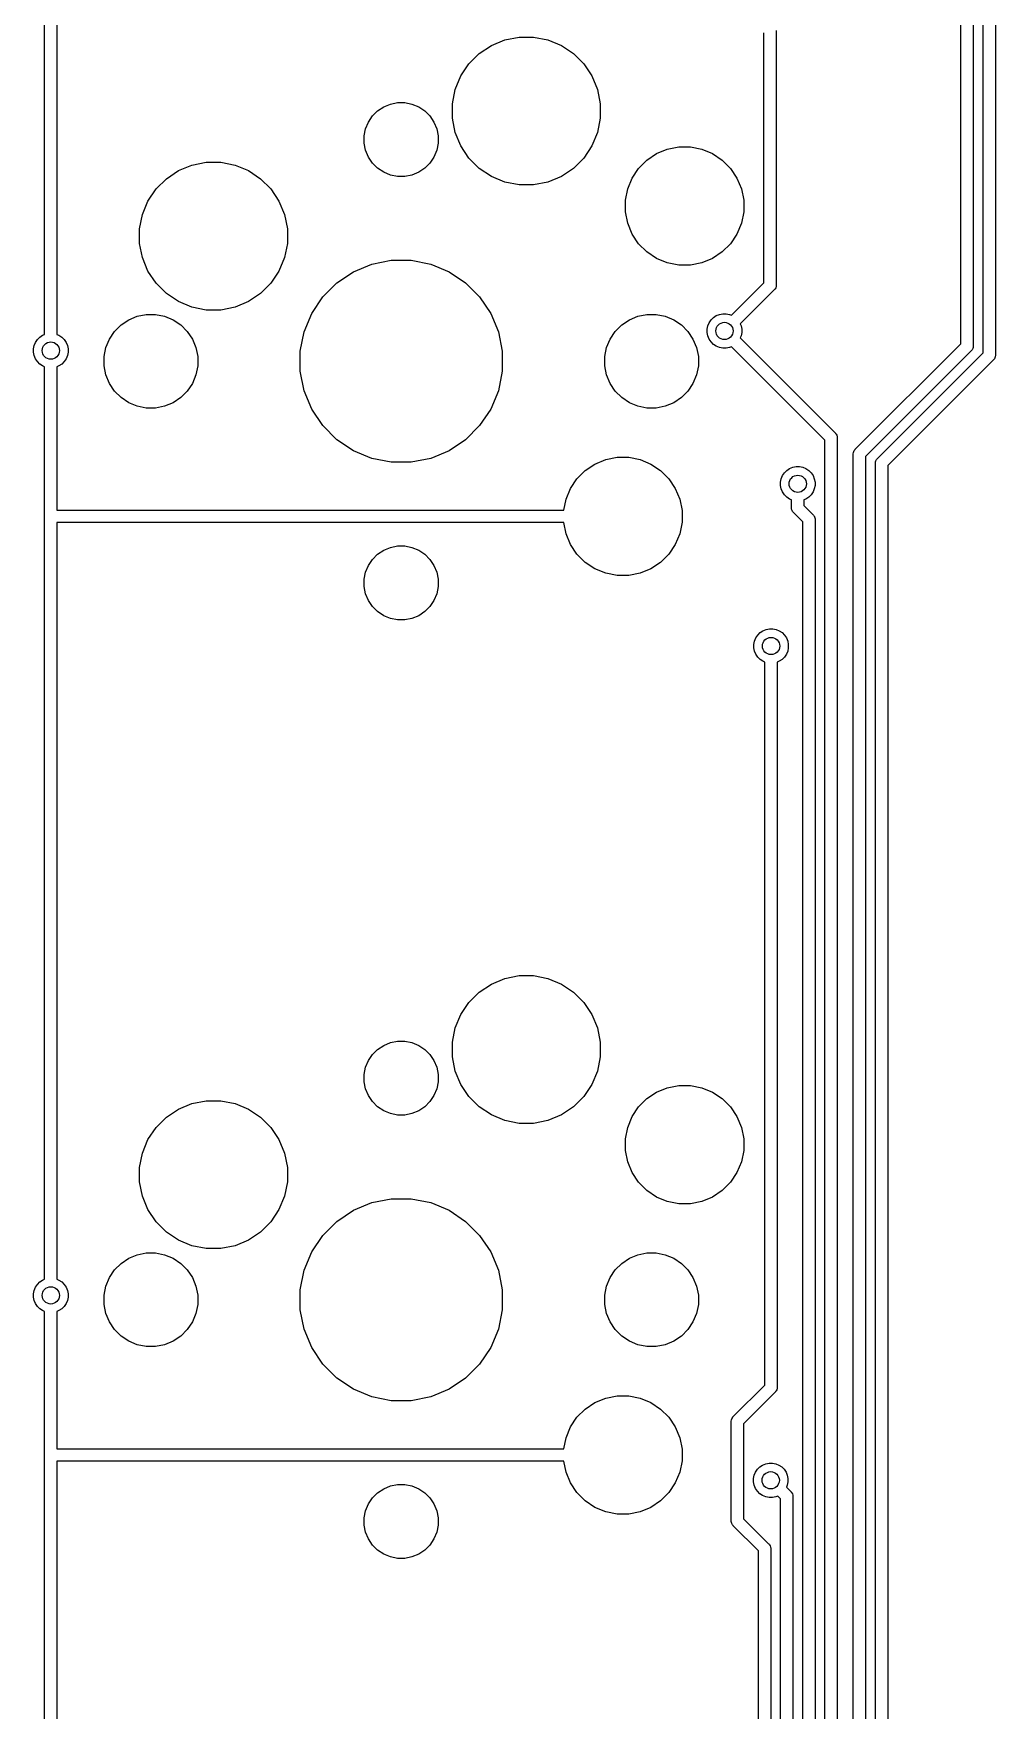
# Model space of a CAD drawing. Extents: x 70 to 347, y -163 to -55.
# Drawn here: x 306.04 to 325.56, y -113.82 to -79.78 of the extents above; entities that cross this region are included whole.
import ezdxf

# ---------------------------------------------------------------- set-up
doc = ezdxf.new("R2010")
doc.units = 0
doc.layers.add('BLACK', color=7, linetype='CONTINUOUS')

msp = doc.modelspace()

# ---------------------------------------------------------------- linework, layer by layer
at = {"layer": 'BLACK', "linetype": 'CONTINUOUS'}
for p, q in [((324.856, -86.0798), (324.856, -69.7084)), ((325.106, -69.754), (325.106, -86.1254)), ((325.306, -86.2662), (325.306, -69.8947)), ((325.556, -69.9404), (325.556, -86.3118)), ((306.26, -85.8932), (306.26, -78.4159)), ((306.51, -78.4616), (306.51, -85.8932)), ((315.326, -80.0269), (315.599, -79.9138)), ((315.599, -79.9138), (315.889, -79.8562)), ((315.889, -79.8562), (316.184, -79.8562)), ((316.184, -79.8562), (316.474, -79.9138)), ((316.474, -79.9138), (316.747, -80.0269)), ((320.857, -84.8444), (320.857, -79.7717)), ((321.107, -79.726), (321.107, -84.8901)), ((314.871, -80.4), (315.08, -80.1911)), ((315.08, -80.1911), (315.326, -80.0269)), ((316.747, -80.0269), (316.993, -80.1911)), ((316.993, -80.1911), (317.202, -80.4)), ((314.594, -80.9187), (314.707, -80.6457)), ((314.707, -80.6457), (314.871, -80.4)), ((317.202, -80.4), (317.366, -80.6457)), ((317.366, -80.6457), (317.479, -80.9187)), ((314.537, -81.2085), (314.594, -80.9187)), ((317.479, -80.9187), (317.537, -81.2085)), ((313.018, -81.3536), (313.141, -81.2716)), ((313.141, -81.2716), (313.278, -81.215)), ((313.278, -81.215), (313.423, -81.1862)), ((313.423, -81.1862), (313.57, -81.1862)), ((313.57, -81.1862), (313.715, -81.215)), ((313.715, -81.215), (313.852, -81.2716)), ((313.852, -81.2716), (313.975, -81.3536)), ((314.537, -81.5039), (314.537, -81.2085)), ((317.537, -81.2085), (317.537, -81.5039)), ((312.775, -81.7174), (312.832, -81.5809)), ((312.832, -81.5809), (312.914, -81.4581)), ((312.914, -81.4581), (313.018, -81.3536)), ((313.975, -81.3536), (314.079, -81.4581)), ((314.079, -81.4581), (314.161, -81.5809)), ((314.161, -81.5809), (314.218, -81.7174)), ((314.594, -81.7937), (314.537, -81.5039)), ((317.537, -81.5039), (317.479, -81.7937)), ((312.747, -81.8623), (312.775, -81.7174)), ((312.747, -82.0101), (312.747, -81.8623)), ((312.775, -82.155), (312.747, -82.0101)), ((314.218, -81.7174), (314.247, -81.8623)), ((314.247, -82.0101), (314.218, -82.155)), ((314.247, -81.8623), (314.247, -82.0101)), ((314.707, -82.0667), (314.594, -81.7937)), ((317.479, -81.7937), (317.366, -82.0667)), ((312.832, -82.2915), (312.775, -82.155)), ((312.914, -82.4143), (312.832, -82.2915)), ((314.161, -82.2915), (314.079, -82.4143)), ((314.218, -82.155), (314.161, -82.2915)), ((314.871, -82.3124), (314.707, -82.0667)), ((315.08, -82.5213), (314.871, -82.3124)), ((317.202, -82.3124), (316.993, -82.5213)), ((317.366, -82.0667), (317.202, -82.3124)), ((318.314, -82.5212), (318.482, -82.3541)), ((318.482, -82.3541), (318.678, -82.2228)), ((318.678, -82.2228), (318.897, -82.1323)), ((318.897, -82.1323), (319.128, -82.0862)), ((319.128, -82.0862), (319.365, -82.0862)), ((319.365, -82.0862), (319.597, -82.1323)), ((319.597, -82.1323), (319.815, -82.2228)), ((319.815, -82.2228), (320.012, -82.3541)), ((320.012, -82.3541), (320.179, -82.5212)), ((308.73, -82.7311), (308.976, -82.5669)), ((308.976, -82.5669), (309.249, -82.4538)), ((309.249, -82.4538), (309.539, -82.3962)), ((309.539, -82.3962), (309.834, -82.3962)), ((309.834, -82.3962), (310.124, -82.4538)), ((310.124, -82.4538), (310.397, -82.5669)), ((310.397, -82.5669), (310.643, -82.7311)), ((313.018, -82.5188), (312.914, -82.4143)), ((313.141, -82.6008), (313.018, -82.5188)), ((313.278, -82.6574), (313.141, -82.6008)), ((313.423, -82.6862), (313.278, -82.6574)), ((313.57, -82.6862), (313.423, -82.6862)), ((313.715, -82.6574), (313.57, -82.6862)), ((313.852, -82.6008), (313.715, -82.6574)), ((313.975, -82.5188), (313.852, -82.6008)), ((314.079, -82.4143), (313.975, -82.5188)), ((315.326, -82.6855), (315.08, -82.5213)), ((315.599, -82.7986), (315.326, -82.6855)), ((316.747, -82.6855), (316.474, -82.7986)), ((316.993, -82.5213), (316.747, -82.6855)), ((318.183, -82.7178), (318.314, -82.5212)), ((320.179, -82.5212), (320.31, -82.7178)), ((308.357, -83.1857), (308.521, -82.94)), ((308.521, -82.94), (308.73, -82.7311)), ((310.643, -82.7311), (310.852, -82.94)), ((310.852, -82.94), (311.016, -83.1857)), ((315.889, -82.8562), (315.599, -82.7986)), ((316.184, -82.8562), (315.889, -82.8562)), ((316.474, -82.7986), (316.184, -82.8562)), ((318.047, -83.168), (318.093, -82.9362)), ((318.093, -82.9362), (318.183, -82.7178)), ((320.31, -82.7178), (320.4, -82.9362)), ((320.4, -82.9362), (320.447, -83.168)), ((308.244, -83.4587), (308.357, -83.1857)), ((311.016, -83.1857), (311.129, -83.4587)), ((318.047, -83.4044), (318.047, -83.168)), ((320.447, -83.168), (320.447, -83.4044)), ((308.187, -83.7485), (308.244, -83.4587)), ((311.129, -83.4587), (311.187, -83.7485)), ((318.093, -83.6362), (318.047, -83.4044)), ((318.183, -83.8546), (318.093, -83.6362)), ((320.4, -83.6362), (320.31, -83.8546)), ((320.447, -83.4044), (320.4, -83.6362)), ((308.187, -84.0439), (308.187, -83.7485)), ((308.244, -84.3337), (308.187, -84.0439)), ((311.187, -84.0439), (311.129, -84.3337)), ((311.187, -83.7485), (311.187, -84.0439)), ((318.314, -84.0512), (318.183, -83.8546)), ((318.482, -84.2183), (318.314, -84.0512)), ((320.179, -84.0512), (320.012, -84.2183)), ((320.31, -83.8546), (320.179, -84.0512)), ((308.357, -84.6067), (308.244, -84.3337)), ((311.129, -84.3337), (311.016, -84.6067)), ((312.899, -84.465), (313.295, -84.3862)), ((313.295, -84.3862), (313.698, -84.3862)), ((313.698, -84.3862), (314.095, -84.465)), ((318.678, -84.3496), (318.482, -84.2183)), ((318.897, -84.4401), (318.678, -84.3496)), ((319.815, -84.3496), (319.597, -84.4401)), ((320.012, -84.2183), (319.815, -84.3496)), ((308.521, -84.8524), (308.357, -84.6067)), ((311.016, -84.6067), (310.852, -84.8524)), ((312.19, -84.8439), (312.526, -84.6195)), ((312.526, -84.6195), (312.899, -84.465)), ((314.095, -84.465), (314.468, -84.6195)), ((314.468, -84.6195), (314.803, -84.8439)), ((319.128, -84.4862), (318.897, -84.4401)), ((319.365, -84.4862), (319.128, -84.4862)), ((319.597, -84.4401), (319.365, -84.4862)), ((308.73, -85.0613), (308.521, -84.8524)), ((308.976, -85.2255), (308.73, -85.0613)), ((310.643, -85.0613), (310.397, -85.2255)), ((310.852, -84.8524), (310.643, -85.0613)), ((311.904, -85.1294), (312.19, -84.8439)), ((314.803, -84.8439), (315.089, -85.1294)), ((320.199, -85.5015), (320.857, -84.8444)), ((321.066, -84.9889), (320.376, -85.6783)), ((321.07, -84.985), (321.066, -84.9889)), ((321.074, -84.9803), (321.07, -84.985)), ((321.086, -84.966), (321.074, -84.9803)), ((321.074, -84.9803), (321.074, -84.9803)), ((321.087, -84.9643), (321.086, -84.966)), ((321.098, -84.9443), (321.087, -84.9643)), ((321.105, -84.9207), (321.098, -84.9443)), ((321.107, -84.9023), (321.105, -84.9207)), ((321.107, -84.8901), (321.107, -84.8962)), ((321.107, -84.8962), (321.107, -84.9023)), ((321.107, -84.9023), (321.107, -84.9023)), ((309.249, -85.3386), (308.976, -85.2255)), ((309.539, -85.3962), (309.249, -85.3386)), ((309.834, -85.3962), (309.539, -85.3962)), ((310.124, -85.3386), (309.834, -85.3962)), ((310.397, -85.2255), (310.124, -85.3386)), ((311.68, -85.4652), (311.904, -85.1294)), ((315.089, -85.1294), (315.313, -85.4652)), ((307.679, -85.8306), (307.811, -85.6983)), ((307.811, -85.6983), (307.967, -85.5943)), ((307.967, -85.5943), (308.139, -85.5227)), ((308.139, -85.5227), (308.323, -85.4862)), ((308.323, -85.4862), (308.51, -85.4862)), ((308.51, -85.4862), (308.694, -85.5227)), ((308.694, -85.5227), (308.867, -85.5943)), ((308.867, -85.5943), (309.022, -85.6983)), ((309.022, -85.6983), (309.155, -85.8306)), ((311.525, -85.8382), (311.68, -85.4652)), ((315.313, -85.4652), (315.468, -85.8382)), ((317.839, -85.8306), (317.971, -85.6983)), ((317.971, -85.6983), (318.127, -85.5943)), ((318.127, -85.5943), (318.299, -85.5227)), ((318.299, -85.5227), (318.483, -85.4862)), ((318.483, -85.4862), (318.67, -85.4862)), ((318.67, -85.4862), (318.854, -85.5227)), ((318.854, -85.5227), (319.027, -85.5943)), ((319.027, -85.5943), (319.182, -85.6983)), ((319.182, -85.6983), (319.315, -85.8306)), ((319.707, -85.7867), (319.72, -85.7191)), ((319.72, -85.7191), (319.746, -85.6554)), ((319.746, -85.6554), (319.785, -85.5981)), ((319.785, -85.5981), (319.833, -85.5493)), ((319.833, -85.5493), (319.891, -85.511)), ((319.891, -85.511), (319.954, -85.4847)), ((319.954, -85.4847), (320.022, -85.4712)), ((320.022, -85.4712), (320.091, -85.4712)), ((320.091, -85.4712), (320.159, -85.4847)), ((320.159, -85.4847), (320.199, -85.5015)), ((320.376, -85.6783), (320.393, -85.7191)), ((320.393, -85.7191), (320.407, -85.7867)), ((306.048, -86.1182), (306.074, -86.0545)), ((306.074, -86.0545), (306.113, -85.9972)), ((306.113, -85.9972), (306.161, -85.9484)), ((306.161, -85.9484), (306.219, -85.9101)), ((306.219, -85.9101), (306.26, -85.8932)), ((306.51, -85.8932), (306.55, -85.9101)), ((306.55, -85.9101), (306.608, -85.9484)), ((306.608, -85.9484), (306.656, -85.9972)), ((306.656, -85.9972), (306.695, -86.0545)), ((306.695, -86.0545), (306.721, -86.1182)), ((307.503, -86.1591), (307.575, -85.9862)), ((307.575, -85.9862), (307.679, -85.8306)), ((309.155, -85.8306), (309.258, -85.9862)), ((309.258, -85.9862), (309.33, -86.1591)), ((311.447, -86.2343), (311.525, -85.8382)), ((315.468, -85.8382), (315.547, -86.2343)), ((317.663, -86.1591), (317.735, -85.9862)), ((317.735, -85.9862), (317.839, -85.8306)), ((319.315, -85.8306), (319.418, -85.9862)), ((319.418, -85.9862), (319.49, -86.1591)), ((319.707, -85.8557), (319.707, -85.7867)), ((319.72, -85.9233), (319.707, -85.8557)), ((319.746, -85.987), (319.72, -85.9233)), ((319.785, -86.0443), (319.746, -85.987)), ((319.833, -86.0931), (319.785, -86.0443)), ((319.891, -86.1314), (319.833, -86.0931)), ((320.393, -85.9233), (320.376, -85.9641)), ((320.376, -85.9641), (322.304, -87.8915)), ((320.407, -85.8557), (320.393, -85.9233)), ((320.407, -85.7867), (320.407, -85.8557)), ((322.713, -88.2235), (324.856, -86.0798)), ((306.035, -86.1858), (306.048, -86.1182)), ((306.035, -86.2548), (306.035, -86.1858)), ((306.048, -86.3224), (306.035, -86.2548)), ((306.074, -86.3861), (306.048, -86.3224)), ((306.113, -86.4434), (306.074, -86.3861)), ((306.161, -86.4922), (306.113, -86.4434)), ((306.656, -86.4434), (306.608, -86.4922)), ((306.695, -86.3861), (306.656, -86.4434)), ((306.721, -86.3224), (306.695, -86.3861)), ((306.721, -86.1182), (306.735, -86.1858)), ((306.735, -86.2548), (306.721, -86.3224)), ((306.735, -86.1858), (306.735, -86.2548)), ((307.467, -86.3426), (307.503, -86.1591)), ((307.467, -86.5298), (307.467, -86.3426)), ((309.33, -86.1591), (309.367, -86.3426)), ((309.367, -86.3426), (309.367, -86.5298)), ((311.447, -86.6381), (311.447, -86.2343)), ((315.547, -86.2343), (315.547, -86.6381)), ((317.627, -86.3426), (317.663, -86.1591)), ((317.627, -86.5298), (317.627, -86.3426)), ((319.49, -86.1591), (319.527, -86.3426)), ((319.527, -86.3426), (319.527, -86.5298)), ((319.954, -86.1578), (319.891, -86.1314)), ((320.022, -86.1712), (319.954, -86.1578)), ((320.091, -86.1712), (320.022, -86.1712)), ((320.159, -86.1578), (320.091, -86.1712)), ((320.199, -86.1409), (320.159, -86.1578)), ((322.095, -88.036), (320.199, -86.1409)), ((325.065, -86.2243), (322.922, -88.368)), ((323.163, -88.4099), (325.306, -86.2662)), ((325.515, -86.4107), (323.372, -88.5544)), ((325.07, -86.2204), (325.065, -86.2243)), ((325.074, -86.2156), (325.07, -86.2204)), ((325.086, -86.2013), (325.074, -86.2156)), ((325.074, -86.2156), (325.074, -86.2156)), ((325.097, -86.1796), (325.086, -86.2013)), ((325.104, -86.1561), (325.097, -86.1796)), ((325.107, -86.1316), (325.104, -86.1561)), ((325.106, -86.1254), (325.107, -86.1316)), ((325.52, -86.4068), (325.515, -86.4107)), ((325.524, -86.402), (325.52, -86.4068)), ((325.536, -86.3877), (325.524, -86.402)), ((325.547, -86.366), (325.536, -86.3877)), ((325.553, -86.3479), (325.547, -86.366)), ((325.554, -86.3425), (325.553, -86.3479)), ((325.556, -86.3241), (325.554, -86.3425)), ((325.556, -86.3118), (325.557, -86.318)), ((325.557, -86.318), (325.556, -86.3241)), ((325.556, -86.3241), (325.556, -86.3241)), ((306.219, -86.5305), (306.161, -86.4922)), ((306.26, -86.5474), (306.219, -86.5305)), ((306.26, -89.5456), (306.26, -86.5474)), ((306.55, -86.5305), (306.51, -86.5474)), ((306.51, -86.5474), (306.51, -89.4612)), ((306.608, -86.4922), (306.55, -86.5305)), ((307.503, -86.7133), (307.467, -86.5298)), ((307.575, -86.8862), (307.503, -86.7133)), ((309.33, -86.7133), (309.258, -86.8862)), ((309.367, -86.5298), (309.33, -86.7133)), ((311.525, -87.0342), (311.447, -86.6381)), ((315.547, -86.6381), (315.468, -87.0342)), ((317.663, -86.7133), (317.627, -86.5298)), ((317.735, -86.8862), (317.663, -86.7133)), ((319.49, -86.7133), (319.418, -86.8862)), ((319.527, -86.5298), (319.49, -86.7133)), ((307.679, -87.0418), (307.575, -86.8862)), ((307.811, -87.1741), (307.679, -87.0418)), ((309.155, -87.0418), (309.022, -87.1741)), ((309.258, -86.8862), (309.155, -87.0418)), ((311.68, -87.4072), (311.525, -87.0342)), ((315.468, -87.0342), (315.313, -87.4072)), ((317.839, -87.0418), (317.735, -86.8862)), ((317.971, -87.1741), (317.839, -87.0418)), ((319.315, -87.0418), (319.182, -87.1741)), ((319.418, -86.8862), (319.315, -87.0418)), ((307.967, -87.2781), (307.811, -87.1741)), ((308.139, -87.3497), (307.967, -87.2781)), ((308.323, -87.3862), (308.139, -87.3497)), ((308.51, -87.3862), (308.323, -87.3862)), ((308.694, -87.3497), (308.51, -87.3862)), ((308.867, -87.2781), (308.694, -87.3497)), ((309.022, -87.1741), (308.867, -87.2781)), ((311.904, -87.743), (311.68, -87.4072)), ((315.313, -87.4072), (315.089, -87.743)), ((318.127, -87.2781), (317.971, -87.1741)), ((318.299, -87.3497), (318.127, -87.2781)), ((318.483, -87.3862), (318.299, -87.3497)), ((318.67, -87.3862), (318.483, -87.3862)), ((318.854, -87.3497), (318.67, -87.3862)), ((319.027, -87.2781), (318.854, -87.3497)), ((319.182, -87.1741), (319.027, -87.2781)), ((312.19, -88.0285), (311.904, -87.743)), ((315.089, -87.743), (314.803, -88.0285)), ((312.526, -88.2529), (312.19, -88.0285)), ((314.803, -88.0285), (314.468, -88.2529)), ((322.095, -133.185), (322.095, -88.036)), ((322.304, -87.8915), (322.308, -87.8954)), ((322.308, -87.8954), (322.312, -87.9001)), ((322.312, -87.9001), (322.312, -87.9001)), ((322.312, -87.9001), (322.319, -87.9078)), ((322.319, -87.9078), (322.324, -87.9144)), ((322.324, -87.9144), (322.336, -87.9361)), ((322.336, -87.9361), (322.343, -87.9597)), ((322.343, -87.9597), (322.345, -87.9781)), ((322.345, -87.9781), (322.345, -87.9781)), ((322.345, -87.9781), (322.345, -87.9842)), ((322.345, -87.9842), (322.345, -87.9903)), ((322.345, -87.9903), (322.345, -133.14)), ((312.899, -88.4074), (312.526, -88.2529)), ((313.295, -88.4862), (312.899, -88.4074)), ((313.698, -88.4862), (313.295, -88.4862)), ((314.095, -88.4074), (313.698, -88.4862)), ((314.468, -88.2529), (314.095, -88.4074)), ((317.428, -88.5228), (317.647, -88.4323)), ((317.647, -88.4323), (317.878, -88.3862)), ((317.878, -88.3862), (318.115, -88.3862)), ((318.115, -88.3862), (318.347, -88.4323)), ((318.347, -88.4323), (318.565, -88.5228)), ((322.671, -88.3162), (322.673, -88.2917)), ((322.672, -88.3224), (322.671, -88.3162)), ((322.672, -132.286), (322.672, -88.3224)), ((322.673, -88.2917), (322.681, -88.2682)), ((322.681, -88.2682), (322.692, -88.2465)), ((322.692, -88.2465), (322.704, -88.2322)), ((322.704, -88.2322), (322.708, -88.2274)), ((322.704, -88.2322), (322.704, -88.2322)), ((322.708, -88.2274), (322.713, -88.2235)), ((322.922, -88.368), (322.922, -132.241)), ((323.121, -88.5026), (323.122, -88.4965)), ((323.122, -88.4965), (323.123, -88.4781)), ((323.122, -88.4965), (323.122, -88.4965)), ((323.123, -88.4781), (323.131, -88.4546)), ((323.131, -88.4546), (323.142, -88.4329)), ((323.142, -88.4329), (323.158, -88.4138)), ((323.158, -88.4138), (323.163, -88.4099)), ((316.933, -89.0178), (317.064, -88.8212)), ((317.064, -88.8212), (317.232, -88.6541)), ((317.232, -88.6541), (317.428, -88.5228)), ((318.565, -88.5228), (318.762, -88.6541)), ((318.762, -88.6541), (318.929, -88.8212)), ((318.929, -88.8212), (319.06, -89.0178)), ((321.195, -88.889), (321.208, -88.8214)), ((321.208, -88.8214), (321.234, -88.7577)), ((321.234, -88.7577), (321.273, -88.7003)), ((321.273, -88.7003), (321.321, -88.6516)), ((321.321, -88.6516), (321.379, -88.6133)), ((321.379, -88.6133), (321.442, -88.5869)), ((321.442, -88.5869), (321.51, -88.5735)), ((321.51, -88.5735), (321.579, -88.5735)), ((321.579, -88.5735), (321.647, -88.5869)), ((321.647, -88.5869), (321.71, -88.6133)), ((321.71, -88.6133), (321.768, -88.6516)), ((321.768, -88.6516), (321.816, -88.7003)), ((321.816, -88.7003), (321.855, -88.7577)), ((321.855, -88.7577), (321.881, -88.8214)), ((321.881, -88.8214), (321.895, -88.889)), ((323.122, -88.5088), (323.121, -88.5026)), ((323.122, -131.204), (323.122, -88.5088)), ((323.372, -88.5544), (323.372, -131.158)), ((316.843, -89.2362), (316.933, -89.0178)), ((319.06, -89.0178), (319.15, -89.2362)), ((321.195, -88.9579), (321.195, -88.889)), ((321.208, -89.0255), (321.195, -88.9579)), ((321.234, -89.0892), (321.208, -89.0255)), ((321.273, -89.1466), (321.234, -89.0892)), ((321.321, -89.1953), (321.273, -89.1466)), ((321.816, -89.1466), (321.768, -89.1953)), ((321.855, -89.0892), (321.816, -89.1466)), ((321.881, -89.0255), (321.855, -89.0892)), ((321.895, -88.9579), (321.881, -89.0255)), ((321.895, -88.889), (321.895, -88.9579)), ((306.51, -89.4612), (316.798, -89.4612)), ((316.798, -89.4612), (316.843, -89.2362)), ((319.15, -89.2362), (319.197, -89.468)), ((319.197, -89.468), (319.197, -89.7044)), ((321.379, -89.2336), (321.321, -89.1953)), ((321.42, -89.2505), (321.379, -89.2336)), ((321.419, -89.4164), (321.42, -89.4103)), ((321.42, -89.4225), (321.419, -89.4164)), ((321.42, -89.4103), (321.42, -89.2505)), ((321.42, -89.4226), (321.42, -89.4225)), ((321.421, -89.4409), (321.42, -89.4226)), ((321.429, -89.4645), (321.421, -89.4409)), ((321.44, -89.4862), (321.429, -89.4645)), ((321.456, -89.5052), (321.44, -89.4862)), ((321.461, -89.5092), (321.456, -89.5052)), ((321.645, -89.6932), (321.461, -89.5092)), ((321.71, -89.2336), (321.67, -89.2505)), ((321.67, -89.2505), (321.67, -89.3646)), ((321.67, -89.3646), (321.854, -89.5487)), ((321.768, -89.1953), (321.71, -89.2336)), ((306.259, -89.5517), (306.26, -89.5456)), ((306.26, -89.5578), (306.259, -89.5517)), ((306.26, -105.07), (306.26, -89.5578)), ((306.26, -89.5578), (306.26, -89.5578)), ((306.26, -89.5578), (306.26, -89.5578)), ((316.798, -89.7112), (306.51, -89.7112)), ((306.51, -89.7112), (306.51, -105.07)), ((316.843, -89.9362), (316.798, -89.7112)), ((319.197, -89.7044), (319.15, -89.9362)), ((321.645, -90.1853), (321.645, -89.6932)), ((321.854, -89.5487), (321.858, -89.5526)), ((321.858, -89.5526), (321.862, -89.5574)), ((321.862, -89.5574), (321.874, -89.5716)), ((321.874, -89.5716), (321.882, -89.5862)), ((321.882, -89.5862), (321.886, -89.5933)), ((321.886, -89.5933), (321.893, -89.6169)), ((321.893, -89.6169), (321.895, -89.6353)), ((321.895, -89.6353), (321.895, -89.6353)), ((321.895, -89.6353), (321.895, -89.6414)), ((321.895, -89.6414), (321.895, -89.6475)), ((321.895, -89.6475), (321.895, -130.012)), ((313.278, -90.215), (313.423, -90.1862)), ((313.423, -90.1862), (313.57, -90.1862)), ((313.57, -90.1862), (313.715, -90.215)), ((316.933, -90.1546), (316.843, -89.9362)), ((317.064, -90.3512), (316.933, -90.1546)), ((319.06, -90.1546), (318.929, -90.3512)), ((319.15, -89.9362), (319.06, -90.1546)), ((321.645, -129.966), (321.645, -90.1853)), ((321.645, -90.1853), (321.645, -90.1853)), ((312.832, -90.5809), (312.914, -90.4581)), ((312.914, -90.4581), (313.018, -90.3536)), ((313.018, -90.3536), (313.141, -90.2716)), ((313.141, -90.2716), (313.278, -90.215)), ((313.715, -90.215), (313.852, -90.2716)), ((313.852, -90.2716), (313.975, -90.3536)), ((313.975, -90.3536), (314.079, -90.4581)), ((314.079, -90.4581), (314.161, -90.5809)), ((317.232, -90.5183), (317.064, -90.3512)), ((317.428, -90.6496), (317.232, -90.5183)), ((318.762, -90.5183), (318.565, -90.6496)), ((318.929, -90.3512), (318.762, -90.5183)), ((312.747, -90.8623), (312.775, -90.7174)), ((312.747, -91.0101), (312.747, -90.8623)), ((312.775, -90.7174), (312.832, -90.5809)), ((314.161, -90.5809), (314.218, -90.7174)), ((314.218, -90.7174), (314.247, -90.8623)), ((314.247, -90.8623), (314.247, -91.0101)), ((317.647, -90.7401), (317.428, -90.6496)), ((317.878, -90.7862), (317.647, -90.7401)), ((318.115, -90.7862), (317.878, -90.7862)), ((318.347, -90.7401), (318.115, -90.7862)), ((318.565, -90.6496), (318.347, -90.7401)), ((312.775, -91.155), (312.747, -91.0101)), ((312.832, -91.2915), (312.775, -91.155)), ((314.218, -91.155), (314.161, -91.2915)), ((314.247, -91.0101), (314.218, -91.155)), ((312.914, -91.4143), (312.832, -91.2915)), ((313.018, -91.5188), (312.914, -91.4143)), ((313.141, -91.6008), (313.018, -91.5188)), ((313.975, -91.5188), (313.852, -91.6008)), ((314.079, -91.4143), (313.975, -91.5188)), ((314.161, -91.2915), (314.079, -91.4143)), ((313.278, -91.6574), (313.141, -91.6008)), ((313.423, -91.6862), (313.278, -91.6574)), ((313.57, -91.6862), (313.423, -91.6862)), ((313.715, -91.6574), (313.57, -91.6862)), ((313.852, -91.6008), (313.715, -91.6574)), ((320.838, -91.9065), (320.901, -91.8802)), ((320.901, -91.8802), (320.969, -91.8667)), ((320.969, -91.8667), (321.038, -91.8667)), ((321.038, -91.8667), (321.105, -91.8802)), ((321.105, -91.8802), (321.169, -91.9065)), ((320.653, -92.1822), (320.667, -92.1146)), ((320.653, -92.2512), (320.653, -92.1822)), ((320.667, -92.1146), (320.693, -92.0509)), ((320.693, -92.0509), (320.732, -91.9936)), ((320.732, -91.9936), (320.78, -91.9448)), ((320.78, -91.9448), (320.838, -91.9065)), ((321.169, -91.9065), (321.227, -91.9448)), ((321.227, -91.9448), (321.275, -91.9936)), ((321.275, -91.9936), (321.314, -92.0509)), ((321.314, -92.0509), (321.34, -92.1146)), ((321.34, -92.1146), (321.353, -92.1822)), ((321.353, -92.1822), (321.353, -92.2512)), ((320.667, -92.3188), (320.653, -92.2512)), ((320.693, -92.3825), (320.667, -92.3188)), ((320.732, -92.4398), (320.693, -92.3825)), ((320.78, -92.4886), (320.732, -92.4398)), ((320.838, -92.5269), (320.78, -92.4886)), ((320.878, -92.5438), (320.838, -92.5269)), ((320.878, -107.216), (320.878, -92.5438)), ((321.169, -92.5269), (321.128, -92.5438)), ((321.128, -92.5438), (321.128, -107.261)), ((321.227, -92.4886), (321.169, -92.5269)), ((321.275, -92.4398), (321.227, -92.4886)), ((321.314, -92.3825), (321.275, -92.4398)), ((321.34, -92.3188), (321.314, -92.3825)), ((321.353, -92.2512), (321.34, -92.3188)), ((315.326, -99.0769), (315.599, -98.9638)), ((315.599, -98.9638), (315.889, -98.9062)), ((315.889, -98.9062), (316.184, -98.9062)), ((316.184, -98.9062), (316.474, -98.9638)), ((316.474, -98.9638), (316.747, -99.0769)), ((314.871, -99.45), (315.08, -99.2411)), ((315.08, -99.2411), (315.326, -99.0769)), ((316.747, -99.0769), (316.993, -99.2411)), ((316.993, -99.2411), (317.202, -99.45)), ((314.594, -99.9687), (314.707, -99.6957)), ((314.707, -99.6957), (314.871, -99.45)), ((317.202, -99.45), (317.366, -99.6957)), ((317.366, -99.6957), (317.479, -99.9687)), ((314.537, -100.258), (314.594, -99.9687)), ((317.479, -99.9687), (317.537, -100.258)), ((312.914, -100.508), (313.018, -100.404)), ((313.018, -100.404), (313.141, -100.322)), ((313.141, -100.322), (313.278, -100.265)), ((313.278, -100.265), (313.423, -100.236)), ((313.423, -100.236), (313.57, -100.236)), ((313.57, -100.236), (313.715, -100.265)), ((313.715, -100.265), (313.852, -100.322)), ((313.852, -100.322), (313.975, -100.404)), ((313.975, -100.404), (314.079, -100.508)), ((314.537, -100.554), (314.537, -100.258)), ((317.537, -100.258), (317.537, -100.554)), ((312.775, -100.767), (312.832, -100.631)), ((312.832, -100.631), (312.914, -100.508)), ((314.079, -100.508), (314.161, -100.631)), ((314.161, -100.631), (314.218, -100.767)), ((314.594, -100.844), (314.537, -100.554)), ((317.537, -100.554), (317.479, -100.844)), ((312.747, -100.912), (312.775, -100.767)), ((312.747, -101.06), (312.747, -100.912)), ((312.775, -101.205), (312.747, -101.06)), ((314.218, -100.767), (314.247, -100.912)), ((314.247, -101.06), (314.218, -101.205)), ((314.247, -100.912), (314.247, -101.06)), ((314.707, -101.117), (314.594, -100.844)), ((317.479, -100.844), (317.366, -101.117)), ((312.832, -101.341), (312.775, -101.205)), ((312.914, -101.464), (312.832, -101.341)), ((314.161, -101.341), (314.079, -101.464)), ((314.218, -101.205), (314.161, -101.341)), ((314.871, -101.362), (314.707, -101.117)), ((315.08, -101.571), (314.871, -101.362)), ((317.202, -101.362), (316.993, -101.571)), ((317.366, -101.117), (317.202, -101.362)), ((318.314, -101.571), (318.482, -101.404)), ((318.482, -101.404), (318.678, -101.273)), ((318.678, -101.273), (318.897, -101.182)), ((318.897, -101.182), (319.128, -101.136)), ((319.128, -101.136), (319.365, -101.136)), ((319.365, -101.136), (319.597, -101.182)), ((319.597, -101.182), (319.815, -101.273)), ((319.815, -101.273), (320.012, -101.404)), ((320.012, -101.404), (320.179, -101.571)), ((308.73, -101.781), (308.976, -101.617)), ((308.976, -101.617), (309.249, -101.504)), ((309.249, -101.504), (309.539, -101.446)), ((309.539, -101.446), (309.834, -101.446)), ((309.834, -101.446), (310.124, -101.504)), ((310.124, -101.504), (310.397, -101.617)), ((310.397, -101.617), (310.643, -101.781)), ((313.018, -101.569), (312.914, -101.464)), ((313.141, -101.651), (313.018, -101.569)), ((313.278, -101.707), (313.141, -101.651)), ((313.423, -101.736), (313.278, -101.707)), ((313.57, -101.736), (313.423, -101.736)), ((313.715, -101.707), (313.57, -101.736)), ((313.852, -101.651), (313.715, -101.707)), ((313.975, -101.569), (313.852, -101.651)), ((314.079, -101.464), (313.975, -101.569)), ((315.326, -101.735), (315.08, -101.571)), ((315.599, -101.849), (315.326, -101.735)), ((316.747, -101.735), (316.474, -101.849)), ((316.993, -101.571), (316.747, -101.735)), ((318.093, -101.986), (318.183, -101.768)), ((318.183, -101.768), (318.314, -101.571)), ((320.179, -101.571), (320.31, -101.768)), ((320.31, -101.768), (320.4, -101.986)), ((308.357, -102.236), (308.521, -101.99)), ((308.521, -101.99), (308.73, -101.781)), ((310.643, -101.781), (310.852, -101.99)), ((310.852, -101.99), (311.016, -102.236)), ((315.889, -101.906), (315.599, -101.849)), ((316.184, -101.906), (315.889, -101.906)), ((316.474, -101.849), (316.184, -101.906)), ((318.047, -102.218), (318.093, -101.986)), ((320.4, -101.986), (320.447, -102.218)), ((308.244, -102.509), (308.357, -102.236)), ((311.016, -102.236), (311.129, -102.509)), ((318.047, -102.454), (318.047, -102.218)), ((320.447, -102.218), (320.447, -102.454)), ((308.187, -102.798), (308.244, -102.509)), ((311.129, -102.509), (311.187, -102.798)), ((318.093, -102.686), (318.047, -102.454)), ((318.183, -102.905), (318.093, -102.686)), ((320.4, -102.686), (320.31, -102.905)), ((320.447, -102.454), (320.4, -102.686)), ((308.187, -103.094), (308.187, -102.798)), ((308.244, -103.384), (308.187, -103.094)), ((311.187, -103.094), (311.129, -103.384)), ((311.187, -102.798), (311.187, -103.094)), ((318.314, -103.101), (318.183, -102.905)), ((318.482, -103.268), (318.314, -103.101)), ((320.179, -103.101), (320.012, -103.268)), ((320.31, -102.905), (320.179, -103.101)), ((308.357, -103.657), (308.244, -103.384)), ((311.129, -103.384), (311.016, -103.657)), ((312.899, -103.515), (313.295, -103.436)), ((313.295, -103.436), (313.698, -103.436)), ((313.698, -103.436), (314.095, -103.515)), ((318.678, -103.4), (318.482, -103.268)), ((318.897, -103.49), (318.678, -103.4)), ((319.815, -103.4), (319.597, -103.49)), ((320.012, -103.268), (319.815, -103.4)), ((308.521, -103.902), (308.357, -103.657)), ((311.016, -103.657), (310.852, -103.902)), ((312.19, -103.894), (312.526, -103.67)), ((312.526, -103.67), (312.899, -103.515)), ((314.095, -103.515), (314.468, -103.67)), ((314.468, -103.67), (314.803, -103.894)), ((319.128, -103.536), (318.897, -103.49)), ((319.365, -103.536), (319.128, -103.536)), ((319.597, -103.49), (319.365, -103.536)), ((308.73, -104.111), (308.521, -103.902)), ((308.976, -104.275), (308.73, -104.111)), ((310.643, -104.111), (310.397, -104.275)), ((310.852, -103.902), (310.643, -104.111)), ((311.904, -104.179), (312.19, -103.894)), ((314.803, -103.894), (315.089, -104.179)), ((309.249, -104.389), (308.976, -104.275)), ((309.539, -104.446), (309.249, -104.389)), ((309.834, -104.446), (309.539, -104.446)), ((310.124, -104.389), (309.834, -104.446)), ((310.397, -104.275), (310.124, -104.389)), ((311.68, -104.515), (311.904, -104.179)), ((315.089, -104.179), (315.313, -104.515)), ((307.679, -104.881), (307.811, -104.748)), ((307.811, -104.748), (307.967, -104.644)), ((307.967, -104.644), (308.139, -104.573)), ((308.139, -104.573), (308.323, -104.536)), ((308.323, -104.536), (308.51, -104.536)), ((308.51, -104.536), (308.694, -104.573)), ((308.694, -104.573), (308.867, -104.644)), ((308.867, -104.644), (309.022, -104.748)), ((309.022, -104.748), (309.155, -104.881)), ((311.525, -104.888), (311.68, -104.515)), ((315.313, -104.515), (315.468, -104.888)), ((317.839, -104.881), (317.971, -104.748)), ((317.971, -104.748), (318.127, -104.644)), ((318.127, -104.644), (318.299, -104.573)), ((318.299, -104.573), (318.483, -104.536)), ((318.483, -104.536), (318.67, -104.536)), ((318.67, -104.536), (318.854, -104.573)), ((318.854, -104.573), (319.027, -104.644)), ((319.027, -104.644), (319.182, -104.748)), ((319.182, -104.748), (319.315, -104.881)), ((306.074, -105.232), (306.113, -105.174)), ((306.113, -105.174), (306.161, -105.125)), ((306.161, -105.125), (306.219, -105.087)), ((306.219, -105.087), (306.26, -105.07)), ((306.51, -105.07), (306.55, -105.087)), ((306.55, -105.087), (306.608, -105.125)), ((306.608, -105.125), (306.656, -105.174)), ((306.656, -105.174), (306.695, -105.232)), ((307.503, -105.209), (307.575, -105.036)), ((307.575, -105.036), (307.679, -104.881)), ((309.155, -104.881), (309.258, -105.036)), ((309.258, -105.036), (309.33, -105.209)), ((311.447, -105.284), (311.525, -104.888)), ((315.468, -104.888), (315.547, -105.284)), ((317.663, -105.209), (317.735, -105.036)), ((317.735, -105.036), (317.839, -104.881)), ((319.315, -104.881), (319.418, -105.036)), ((319.418, -105.036), (319.49, -105.209)), ((306.035, -105.363), (306.048, -105.295)), ((306.035, -105.432), (306.035, -105.363)), ((306.048, -105.499), (306.035, -105.432)), ((306.048, -105.295), (306.074, -105.232)), ((306.074, -105.563), (306.048, -105.499)), ((306.695, -105.232), (306.721, -105.295)), ((306.721, -105.499), (306.695, -105.563)), ((306.721, -105.295), (306.735, -105.363)), ((306.735, -105.432), (306.721, -105.499)), ((306.735, -105.363), (306.735, -105.432)), ((307.467, -105.393), (307.503, -105.209)), ((307.467, -105.58), (307.467, -105.393)), ((309.33, -105.209), (309.367, -105.393)), ((309.367, -105.393), (309.367, -105.58)), ((311.447, -105.688), (311.447, -105.284)), ((315.547, -105.284), (315.547, -105.688)), ((317.627, -105.393), (317.663, -105.209)), ((317.627, -105.58), (317.627, -105.393)), ((319.49, -105.209), (319.527, -105.393)), ((319.527, -105.393), (319.527, -105.58)), ((306.113, -105.62), (306.074, -105.563)), ((306.161, -105.669), (306.113, -105.62)), ((306.219, -105.707), (306.161, -105.669)), ((306.26, -105.724), (306.219, -105.707)), ((306.26, -108.655), (306.26, -105.724)), ((306.55, -105.707), (306.51, -105.724)), ((306.51, -105.724), (306.51, -108.511)), ((306.608, -105.669), (306.55, -105.707)), ((306.656, -105.62), (306.608, -105.669)), ((306.695, -105.563), (306.656, -105.62)), ((307.503, -105.763), (307.467, -105.58)), ((307.575, -105.936), (307.503, -105.763)), ((309.33, -105.763), (309.258, -105.936)), ((309.367, -105.58), (309.33, -105.763)), ((311.525, -106.084), (311.447, -105.688)), ((315.547, -105.688), (315.468, -106.084)), ((317.663, -105.763), (317.627, -105.58)), ((317.735, -105.936), (317.663, -105.763)), ((319.49, -105.763), (319.418, -105.936)), ((319.527, -105.58), (319.49, -105.763)), ((307.679, -106.092), (307.575, -105.936)), ((307.811, -106.224), (307.679, -106.092)), ((309.155, -106.092), (309.022, -106.224)), ((309.258, -105.936), (309.155, -106.092)), ((311.68, -106.457), (311.525, -106.084)), ((315.468, -106.084), (315.313, -106.457)), ((317.839, -106.092), (317.735, -105.936)), ((317.971, -106.224), (317.839, -106.092)), ((319.315, -106.092), (319.182, -106.224)), ((319.418, -105.936), (319.315, -106.092)), ((307.967, -106.328), (307.811, -106.224)), ((308.139, -106.4), (307.967, -106.328)), ((308.323, -106.436), (308.139, -106.4)), ((308.51, -106.436), (308.323, -106.436)), ((308.694, -106.4), (308.51, -106.436)), ((308.867, -106.328), (308.694, -106.4)), ((309.022, -106.224), (308.867, -106.328)), ((311.904, -106.793), (311.68, -106.457)), ((315.313, -106.457), (315.089, -106.793)), ((318.127, -106.328), (317.971, -106.224)), ((318.299, -106.4), (318.127, -106.328)), ((318.483, -106.436), (318.299, -106.4)), ((318.67, -106.436), (318.483, -106.436)), ((318.854, -106.4), (318.67, -106.436)), ((319.027, -106.328), (318.854, -106.4)), ((319.182, -106.224), (319.027, -106.328)), ((312.19, -107.079), (311.904, -106.793)), ((315.089, -106.793), (314.803, -107.079)), ((312.526, -107.303), (312.19, -107.079)), ((314.803, -107.079), (314.468, -107.303)), ((320.237, -107.857), (320.878, -107.216)), ((312.899, -107.457), (312.526, -107.303)), ((313.295, -107.536), (312.899, -107.457)), ((313.698, -107.536), (313.295, -107.536)), ((314.095, -107.457), (313.698, -107.536)), ((314.468, -107.303), (314.095, -107.457)), ((317.428, -107.573), (317.647, -107.482)), ((317.647, -107.482), (317.878, -107.436)), ((317.878, -107.436), (318.115, -107.436)), ((318.115, -107.436), (318.347, -107.482)), ((318.347, -107.482), (318.565, -107.573)), ((321.087, -107.36), (320.446, -108.001)), ((321.092, -107.356), (321.087, -107.36)), ((321.096, -107.351), (321.092, -107.356)), ((321.108, -107.337), (321.096, -107.351)), ((321.119, -107.315), (321.108, -107.337)), ((321.122, -107.306), (321.119, -107.315)), ((321.127, -107.292), (321.122, -107.306)), ((321.128, -107.274), (321.127, -107.292)), ((321.128, -107.261), (321.129, -107.267)), ((321.129, -107.267), (321.128, -107.274)), ((321.128, -107.274), (321.128, -107.274)), ((316.933, -108.068), (317.064, -107.871)), ((317.064, -107.871), (317.232, -107.704)), ((317.232, -107.704), (317.428, -107.573)), ((318.565, -107.573), (318.762, -107.704)), ((318.762, -107.704), (318.929, -107.871)), ((318.929, -107.871), (319.06, -108.068)), ((320.205, -107.901), (320.217, -107.88)), ((320.217, -107.88), (320.229, -107.865)), ((320.229, -107.865), (320.233, -107.861)), ((320.229, -107.865), (320.229, -107.865)), ((320.233, -107.861), (320.237, -107.857)), ((316.843, -108.286), (316.933, -108.068)), ((319.06, -108.068), (319.15, -108.286)), ((320.196, -107.949), (320.198, -107.925)), ((320.196, -107.956), (320.196, -107.949)), ((320.196, -109.975), (320.196, -107.956)), ((320.198, -107.925), (320.205, -107.901)), ((320.446, -108.001), (320.446, -109.93)), ((306.51, -108.511), (316.798, -108.511)), ((316.798, -108.511), (316.843, -108.286)), ((319.15, -108.286), (319.197, -108.518)), ((319.197, -108.518), (319.197, -108.754)), ((306.259, -108.661), (306.26, -108.655)), ((306.26, -108.667), (306.259, -108.661)), ((306.26, -124.12), (306.26, -108.667)), ((306.26, -108.667), (306.26, -108.667)), ((306.26, -108.667), (306.26, -108.667)), ((316.798, -108.761), (306.51, -108.761)), ((306.51, -108.761), (306.51, -124.12)), ((316.843, -108.986), (316.798, -108.761)), ((319.197, -108.754), (319.15, -108.986)), ((320.725, -108.927), (320.773, -108.878)), ((320.773, -108.878), (320.831, -108.84)), ((320.831, -108.84), (320.894, -108.813)), ((320.894, -108.813), (320.962, -108.8)), ((320.962, -108.8), (321.031, -108.8)), ((321.031, -108.8), (321.098, -108.813)), ((321.098, -108.813), (321.162, -108.84)), ((321.162, -108.84), (321.22, -108.878)), ((321.22, -108.878), (321.268, -108.927)), ((313.278, -109.265), (313.423, -109.236)), ((313.423, -109.236), (313.57, -109.236)), ((313.57, -109.236), (313.715, -109.265)), ((316.933, -109.205), (316.843, -108.986)), ((317.064, -109.401), (316.933, -109.205)), ((319.06, -109.205), (318.929, -109.401)), ((319.15, -108.986), (319.06, -109.205)), ((320.646, -109.116), (320.66, -109.048)), ((320.646, -109.184), (320.646, -109.116)), ((320.66, -109.252), (320.646, -109.184)), ((320.66, -109.048), (320.686, -108.984)), ((320.686, -109.316), (320.66, -109.252)), ((320.686, -108.984), (320.725, -108.927)), ((321.268, -108.927), (321.307, -108.984)), ((321.307, -108.984), (321.333, -109.048)), ((321.333, -109.252), (321.316, -109.293)), ((321.333, -109.048), (321.346, -109.116)), ((321.346, -109.184), (321.333, -109.252)), ((321.346, -109.116), (321.346, -109.184)), ((312.832, -109.631), (312.914, -109.508)), ((312.914, -109.508), (313.018, -109.404)), ((313.018, -109.404), (313.141, -109.322)), ((313.141, -109.322), (313.278, -109.265)), ((313.715, -109.265), (313.852, -109.322)), ((313.852, -109.322), (313.975, -109.404)), ((313.975, -109.404), (314.079, -109.508)), ((314.079, -109.508), (314.161, -109.631)), ((317.232, -109.568), (317.064, -109.401)), ((317.428, -109.7), (317.232, -109.568)), ((318.762, -109.568), (318.565, -109.7)), ((318.929, -109.401), (318.762, -109.568)), ((320.725, -109.373), (320.686, -109.316)), ((320.773, -109.422), (320.725, -109.373)), ((320.831, -109.46), (320.773, -109.422)), ((320.894, -109.487), (320.831, -109.46)), ((320.962, -109.5), (320.894, -109.487)), ((321.031, -109.5), (320.962, -109.5)), ((321.098, -109.487), (321.031, -109.5)), ((321.139, -109.47), (321.098, -109.487)), ((321.195, -109.525), (321.139, -109.47)), ((321.195, -129.203), (321.195, -109.525)), ((321.316, -109.293), (321.404, -109.38)), ((321.404, -109.38), (321.408, -109.384)), ((321.408, -109.384), (321.412, -109.389)), ((321.412, -109.389), (321.412, -109.389)), ((321.412, -109.389), (321.42, -109.398)), ((321.42, -109.398), (321.424, -109.403)), ((321.424, -109.403), (321.436, -109.425)), ((321.436, -109.425), (321.443, -109.449)), ((321.443, -109.449), (321.445, -109.467)), ((321.445, -109.467), (321.445, -109.467)), ((321.445, -109.467), (321.445, -109.473)), ((321.445, -109.473), (321.445, -109.479)), ((321.445, -109.479), (321.445, -129.248)), ((312.747, -109.912), (312.775, -109.767)), ((312.747, -110.06), (312.747, -109.912)), ((312.775, -109.767), (312.832, -109.631)), ((314.161, -109.631), (314.218, -109.767)), ((314.218, -109.767), (314.247, -109.912)), ((314.247, -109.912), (314.247, -110.06)), ((317.647, -109.79), (317.428, -109.7)), ((317.878, -109.836), (317.647, -109.79)), ((318.115, -109.836), (317.878, -109.836)), ((318.347, -109.79), (318.115, -109.836)), ((318.565, -109.7), (318.347, -109.79)), ((320.446, -109.93), (320.954, -110.437)), ((312.775, -110.205), (312.747, -110.06)), ((312.832, -110.341), (312.775, -110.205)), ((314.218, -110.205), (314.161, -110.341)), ((314.247, -110.06), (314.218, -110.205)), ((320.196, -109.981), (320.196, -109.975)), ((320.196, -109.988), (320.196, -109.981)), ((320.198, -110.006), (320.196, -109.988)), ((320.196, -109.988), (320.196, -109.988)), ((320.205, -110.029), (320.198, -110.006)), ((320.217, -110.051), (320.205, -110.029)), ((320.233, -110.07), (320.217, -110.051)), ((320.237, -110.074), (320.233, -110.07)), ((320.745, -110.581), (320.237, -110.074)), ((312.914, -110.464), (312.832, -110.341)), ((313.018, -110.569), (312.914, -110.464)), ((313.141, -110.651), (313.018, -110.569)), ((313.975, -110.569), (313.852, -110.651)), ((314.079, -110.464), (313.975, -110.569)), ((314.161, -110.341), (314.079, -110.464)), ((320.745, -127.018), (320.745, -110.581)), ((320.954, -110.437), (320.958, -110.441)), ((320.958, -110.441), (320.962, -110.446)), ((320.962, -110.446), (320.974, -110.46)), ((320.974, -110.46), (320.984, -110.479)), ((320.984, -110.479), (320.986, -110.481)), ((320.986, -110.481), (320.993, -110.505)), ((320.993, -110.505), (320.995, -110.523)), ((320.995, -110.523), (320.995, -110.523)), ((320.995, -110.523), (320.995, -110.53)), ((320.995, -110.53), (320.995, -110.536)), ((320.995, -110.536), (320.995, -127.064)), ((313.278, -110.707), (313.141, -110.651)), ((313.423, -110.736), (313.278, -110.707)), ((313.57, -110.736), (313.423, -110.736)), ((313.715, -110.707), (313.57, -110.736)), ((313.852, -110.651), (313.715, -110.707))]:
    msp.add_line(p, q, dxfattribs=at)
at = {"layer": 'BLACK'}
for centre in [(320.057, -85.8212), (306.385, -86.2203), (321.545, -88.9235), (321.003, -92.2167), (306.385, -105.397), (320.996, -109.15)]:
    msp.add_circle(centre, 0.175, dxfattribs=at)

doc.saveas('drawing.dxf')
